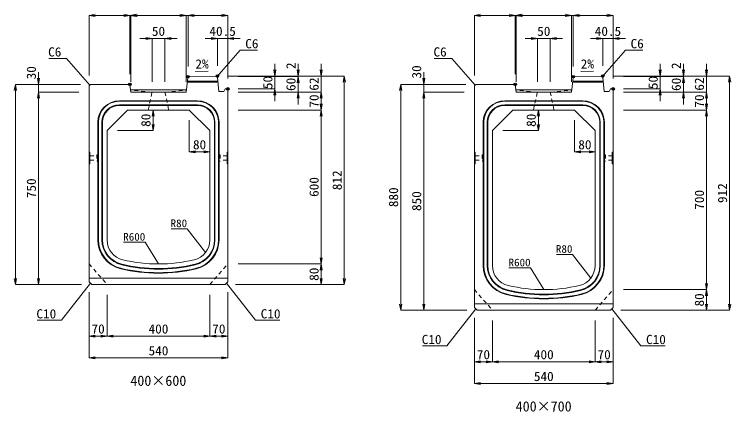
# Model space of a CAD drawing. Units: millimetres at full size, sheet at 1:20. Extents: x -1267 to 18002, y -8037 to 7143.
# Drawn here: x 12873 to 15662, y 2133 to 3681 of the extents above; entities that cross this region are included whole.
import ezdxf
from ezdxf.enums import TextEntityAlignment as Align

# ---------------------------------------------------------------- set-up
doc = ezdxf.new("R2010")
doc.units = ezdxf.units.MM
doc.header["$LTSCALE"] = 20
doc.header["$PDMODE"] = 32
doc.header["$PDSIZE"] = 10
doc.linetypes.add('USER1', pattern=[1.35, 0.75, -0.6])
for name, color, linetype, lineweight in [('インサート', 3, 'USER1', 9), ('寸法線', 7, 'Continuous', 13), ('引出線', 4, 'Continuous', 13), ('排水孔', 30, 'USER1', 9), ('本体', 2, 'Continuous', 13), ('目地', 132, 'Continuous', 5)]:
    doc.layers.add(name, color=color, linetype=linetype, lineweight=lineweight)
doc.layers.add('作業エリア', color=11, linetype='Continuous')
doc.layers.add('文字', color=7, linetype='Continuous')
doc.styles.add('ＭＳ 明朝', font='')
doc.styles.get('ＭＳ 明朝').set_extended_font_data('MS Mincho')

# ---------------------------------------------------------------- blocks, each defined once
blk = doc.blocks.new('open_arrow')
at = {"color": 0, "linetype": 'Continuous', "lineweight": -2}
blk.add_lwpolyline([(7.5, 1.25), (0, 0), (7.5, -1.25)], dxfattribs=at)

msp = doc.modelspace()

# ---------------------------------------------------------------- linework, layer by layer
at = {"layer": 'インサート'}
for p, q in [((13167.64, 3129.66), (13194.64, 3129.66)), ((13167.64, 3129.66), (13167.64, 3112.66)), ((13197.64, 3133.66), (13194.64, 3133.66)), ((13194.64, 3133.66), (13194.64, 3108.66)), ((13197.64, 3108.66), (13197.64, 3133.66)), ((13671.24, 3133.66), (13674.24, 3133.66)), ((13671.24, 3108.66), (13671.24, 3133.66)), ((13674.24, 3133.66), (13674.24, 3108.66)), ((13701.24, 3129.66), (13674.24, 3129.66)), ((13701.24, 3129.66), (13701.24, 3112.66)), ((14667.64, 3129.66), (14694.64, 3129.66)), ((14667.64, 3129.66), (14667.64, 3112.66)), ((14697.64, 3133.66), (14694.64, 3133.66)), ((14694.64, 3133.66), (14694.64, 3108.66)), ((14697.64, 3108.66), (14697.64, 3133.66)), ((15171.24, 3133.66), (15174.24, 3133.66)), ((15171.24, 3108.66), (15171.24, 3133.66)), ((15174.24, 3133.66), (15174.24, 3108.66)), ((15201.24, 3129.66), (15174.24, 3129.66)), ((15201.24, 3129.66), (15201.24, 3112.66)), ((13167.64, 3112.66), (13194.64, 3112.66)), ((13194.64, 3108.66), (13197.64, 3108.66)), ((13674.24, 3108.66), (13671.24, 3108.66)), ((13701.24, 3112.66), (13674.24, 3112.66)), ((14667.64, 3112.66), (14694.64, 3112.66)), ((14694.64, 3108.66), (14697.64, 3108.66)), ((15174.24, 3108.66), (15171.24, 3108.66)), ((15201.24, 3112.66), (15174.24, 3112.66))]:
    msp.add_line(p, q, dxfattribs=at)
at = {"layer": '作業エリア'}
for p in [(13549.44, 3438.16), (13663.94, 3440.38), (15049.44, 3438.16), (15163.94, 3440.38), (13323.19, 3408.16), (14823.19, 3408.16), (13704.44, 3390.38), (15204.44, 3390.38)]:
    msp.add_point(p, dxfattribs=at)
at = {"layer": '寸法線'}
for p, q in [((13164.44, 3677.12), (13371.19, 3677.12)), ((13164.44, 3442.16), (13164.44, 3677.12)), ((13275.19, 3677.12), (13374.94, 3677.12)), ((13323.19, 3448.16), (13323.19, 3677.12)), ((13323.19, 3448.16), (13323.19, 3677.12)), ((13326.94, 3418.16), (13326.94, 3677.12)), ((13326.94, 3677.12), (13541.94, 3677.12)), ((13326.94, 3418.16), (13326.94, 3677.12)), ((13493.94, 3677.12), (13597.44, 3677.12)), ((13541.94, 3418.16), (13541.94, 3677.12)), ((13541.94, 3418.16), (13541.94, 3677.12)), ((13549.44, 3478.16), (13549.44, 3677.12)), ((13549.44, 3677.12), (13704.44, 3677.12)), ((13549.44, 3478.16), (13549.44, 3677.12)), ((13704.44, 3430.38), (13704.44, 3677.12)), ((14664.44, 3677.12), (14871.19, 3677.12)), ((14664.44, 3442.16), (14664.44, 3677.12)), ((14775.19, 3677.12), (14874.94, 3677.12)), ((14823.19, 3448.16), (14823.19, 3677.12)), ((14823.19, 3448.16), (14823.19, 3677.12)), ((14826.94, 3418.16), (14826.94, 3677.12)), ((14826.94, 3677.12), (15041.94, 3677.12)), ((14826.94, 3418.16), (14826.94, 3677.12)), ((14993.94, 3677.12), (15097.44, 3677.12)), ((15041.94, 3418.16), (15041.94, 3677.12)), ((15041.94, 3418.16), (15041.94, 3677.12)), ((15049.44, 3478.16), (15049.44, 3677.12)), ((15049.44, 3677.12), (15204.44, 3677.12)), ((15049.44, 3478.16), (15049.44, 3677.12)), ((15204.44, 3430.38), (15204.44, 3677.12)), ((13361.44, 3587.12), (13507.44, 3587.12)), ((13409.44, 3418.16), (13409.44, 3587.12)), ((13459.44, 3418.16), (13459.44, 3587.12)), ((13615.94, 3587.12), (13752.44, 3587.12)), ((13663.94, 3480.38), (13663.94, 3587.12)), ((13704.44, 3430.38), (13704.44, 3587.12)), ((14861.44, 3587.12), (15007.44, 3587.12)), ((14909.44, 3418.16), (14909.44, 3587.12)), ((14959.44, 3418.16), (14959.44, 3587.12)), ((15115.94, 3587.12), (15252.44, 3587.12)), ((15163.94, 3480.38), (15163.94, 3587.12)), ((15204.44, 3430.38), (15204.44, 3587.12)), ((13887.95, 3342.38), (13887.95, 3488.38)), ((13977.95, 3390.16), (13977.95, 3488.38)), ((14067.95, 3330.16), (14067.95, 3488.38)), ((15387.95, 3342.38), (15387.95, 3488.38)), ((15477.95, 3390.16), (15477.95, 3488.38)), ((15567.95, 3330.16), (15567.95, 3488.38)), ((12967.31, 3330.16), (12967.31, 3456.16)), ((13703.94, 3440.38), (13887.95, 3440.38)), ((13744.44, 3440.38), (14067.95, 3440.38)), ((13744.44, 3440.38), (13977.95, 3440.38)), ((13744.44, 3440.38), (14157.95, 3440.38)), ((13744.44, 3438.16), (13977.95, 3438.16)), ((13744.44, 3438.16), (13977.95, 3438.16)), ((13977.95, 3330.16), (13977.95, 3438.16)), ((14157.95, 2628.16), (14157.95, 3440.38)), ((14467.31, 3330.16), (14467.31, 3456.16)), ((15203.94, 3440.38), (15387.95, 3440.38)), ((15244.44, 3440.38), (15567.95, 3440.38)), ((15244.44, 3440.38), (15477.95, 3440.38)), ((15244.44, 3440.38), (15657.95, 3440.38)), ((15244.44, 3438.16), (15477.95, 3438.16)), ((15244.44, 3438.16), (15477.95, 3438.16)), ((15477.95, 3330.16), (15477.95, 3438.16)), ((15657.95, 2528.16), (15657.95, 3440.38)), ((12877.31, 2628.16), (12877.31, 3408.16)), ((13130.44, 3408.16), (12877.31, 3408.16)), ((13130.44, 3408.16), (12967.31, 3408.16)), ((14377.31, 2528.16), (14377.31, 3408.16)), ((14630.44, 3408.16), (14377.31, 3408.16)), ((14630.44, 3408.16), (14467.31, 3408.16)), ((12967.31, 2628.16), (12967.31, 3378.16)), ((13124.44, 3378.16), (12967.31, 3378.16)), ((13124.44, 3378.16), (12967.31, 3378.16)), ((13744.44, 3390.38), (13887.95, 3390.38)), ((13744.44, 3378.16), (14067.95, 3378.16)), ((13744.44, 3378.16), (14067.95, 3378.16)), ((13744.44, 3378.16), (13977.95, 3378.16)), ((14067.95, 3308.16), (14067.95, 3378.16)), ((14467.31, 2528.16), (14467.31, 3378.16)), ((14624.44, 3378.16), (14467.31, 3378.16)), ((14624.44, 3378.16), (14467.31, 3378.16)), ((15244.44, 3390.38), (15387.95, 3390.38)), ((15244.44, 3378.16), (15567.95, 3378.16)), ((15244.44, 3378.16), (15567.95, 3378.16)), ((15244.44, 3378.16), (15477.95, 3378.16)), ((15567.95, 3308.16), (15567.95, 3378.16)), ((13413.29, 3228.16), (13413.29, 3308.16)), ((13744.44, 3308.16), (14067.95, 3308.16)), ((13744.44, 3308.16), (14067.95, 3308.16)), ((14067.95, 2708.16), (14067.95, 3308.16)), ((14913.29, 3228.16), (14913.29, 3308.16)), ((15244.44, 3308.16), (15567.95, 3308.16)), ((15244.44, 3308.16), (15567.95, 3308.16)), ((15567.95, 2608.16), (15567.95, 3308.16)), ((13554.44, 3268.16), (13554.44, 3145.08)), ((15054.44, 3268.16), (15054.44, 3145.08)), ((13274.44, 3228.16), (13413.29, 3228.16)), ((14774.44, 3228.16), (14913.29, 3228.16)), ((13554.44, 3145.08), (13634.44, 3145.08)), ((15054.44, 3145.08), (15134.44, 3145.08)), ((13744.44, 2708.16), (14067.95, 2708.16)), ((13744.44, 2708.16), (14067.95, 2708.16)), ((14067.95, 2628.16), (14067.95, 2708.16)), ((13134.44, 2628.16), (12877.31, 2628.16)), ((13134.44, 2628.16), (12967.31, 2628.16)), ((13734.44, 2628.16), (14067.95, 2628.16)), ((13734.44, 2628.16), (14157.95, 2628.16)), ((13164.44, 2598.16), (13164.44, 2427.01)), ((13164.44, 2598.16), (13164.44, 2342.01)), ((13704.44, 2598.16), (13704.44, 2427.01)), ((13704.44, 2598.16), (13704.44, 2342.01)), ((15244.44, 2608.16), (15567.95, 2608.16)), ((15244.44, 2608.16), (15567.95, 2608.16)), ((15567.95, 2528.16), (15567.95, 2608.16)), ((13234.44, 2588.16), (13234.44, 2427.01)), ((13234.44, 2588.16), (13234.44, 2427.01)), ((13634.44, 2588.16), (13634.44, 2427.01)), ((13634.44, 2588.16), (13634.44, 2427.01)), ((14634.44, 2528.16), (14377.31, 2528.16)), ((14634.44, 2528.16), (14467.31, 2528.16)), ((15234.44, 2528.16), (15567.95, 2528.16)), ((15234.44, 2528.16), (15657.95, 2528.16)), ((14664.44, 2498.16), (14664.44, 2327.01)), ((14664.44, 2498.16), (14664.44, 2242.01)), ((14734.44, 2488.16), (14734.44, 2327.01)), ((14734.44, 2488.16), (14734.44, 2327.01)), ((15134.44, 2488.16), (15134.44, 2327.01)), ((15134.44, 2488.16), (15134.44, 2327.01)), ((15204.44, 2498.16), (15204.44, 2327.01)), ((15204.44, 2498.16), (15204.44, 2242.01)), ((13164.44, 2427.01), (13234.44, 2427.01)), ((13234.44, 2427.01), (13634.44, 2427.01)), ((13634.44, 2427.01), (13704.44, 2427.01)), ((13164.44, 2342.01), (13704.44, 2342.01)), ((14664.44, 2327.01), (14734.44, 2327.01)), ((14734.44, 2327.01), (15134.44, 2327.01)), ((15134.44, 2327.01), (15204.44, 2327.01)), ((14664.44, 2242.01), (15204.44, 2242.01))]:
    msp.add_line(p, q, dxfattribs=at)
at = {"layer": '引出線'}
for points in [[(13661.19, 3437.33), (13752.22, 3541.65), (13820.56, 3541.65)], [(15161.19, 3437.33), (15252.22, 3541.65), (15320.56, 3541.65)], [(13167.44, 3405.16), (13076.41, 3509.48), (13008.06, 3509.48)], [(14667.44, 3405.16), (14576.41, 3509.48), (14508.06, 3509.48)], [(13578.92, 3458.44), (13627.63, 3459.41), (13578.88, 3458.44)], [(15078.92, 3458.44), (15127.63, 3459.41), (15078.88, 3458.44)], [(13617.2, 2752.59), (13545.94, 2845.69), (13483.71, 2845.69)], [(13434.44, 2708.16), (13383.07, 2792.91), (13298.9, 2792.91)], [(15117.2, 2652.59), (15045.94, 2745.69), (14983.71, 2745.69)], [(14934.44, 2608.16), (14883.07, 2692.91), (14798.9, 2692.91)], [(13169.44, 2633.16), (13056.46, 2488.73), (12961.79, 2488.73)], [(13699.44, 2633.16), (13812.42, 2488.73), (13907.09, 2488.73)], [(14669.44, 2533.16), (14556.46, 2388.73), (14461.79, 2388.73)], [(15199.44, 2533.16), (15312.42, 2388.73), (15407.09, 2388.73)]]:
    msp.add_lwpolyline(points, dxfattribs=at)
at = {"layer": '排水孔'}
for p, q in [((13409.44, 3378.16), (13325.94, 3386.16)), ((13394.44, 3308.16), (13409.44, 3378.16)), ((13459.44, 3378.16), (13542.94, 3386.16)), ((13459.44, 3378.16), (13474.44, 3308.16)), ((14909.44, 3378.16), (14825.94, 3386.16)), ((14894.44, 3308.16), (14909.44, 3378.16)), ((14959.44, 3378.16), (15042.94, 3386.16)), ((14959.44, 3378.16), (14974.44, 3308.16))]:
    msp.add_line(p, q, dxfattribs=at)
at = {"layer": '本体', "lineweight": 20}
for p, q in [((13548.79, 3433.01), (13541.94, 3378.16)), ((15048.79, 3433.01), (15041.94, 3378.16)), ((13323.19, 3408.16), (13326.94, 3378.16)), ((14823.19, 3408.16), (14826.94, 3378.16))]:
    msp.add_line(p, q, dxfattribs=at)
at = {"layer": '本体'}
for p, q in [((13657.94, 3440.26), (13554.63, 3438.26)), ((13657.94, 3440.26), (13664.44, 3434.4)), ((13664.44, 3434.4), (13668.94, 3380.38)), ((15157.94, 3440.26), (15054.63, 3438.26)), ((15157.94, 3440.26), (15164.44, 3434.4)), ((15164.44, 3434.4), (15168.94, 3380.38)), ((13164.44, 3402.16), (13170.44, 3408.16)), ((13164.44, 2638.16), (13164.44, 3402.16)), ((13170.44, 3408.16), (13323.19, 3408.16)), ((14664.44, 3402.16), (14670.44, 3408.16)), ((14664.44, 2538.16), (14664.44, 3402.16)), ((14670.44, 3408.16), (14823.19, 3408.16)), ((13326.94, 3378.16), (13541.94, 3378.16)), ((13668.94, 3380.38), (13689.44, 3380.38)), ((13689.44, 3380.38), (13694.44, 3390.38)), ((13694.44, 3390.38), (13704.44, 3390.38)), ((13704.44, 2638.16), (13704.44, 3390.38)), ((14826.94, 3378.16), (15041.94, 3378.16)), ((15168.94, 3380.38), (15189.44, 3380.38)), ((15189.44, 3380.38), (15194.44, 3390.38)), ((15194.44, 3390.38), (15204.44, 3390.38)), ((15204.44, 2538.16), (15204.44, 3390.38)), ((13234.44, 3228.16), (13314.44, 3308.16)), ((13314.44, 3308.16), (13554.44, 3308.16)), ((13554.44, 3308.16), (13634.44, 3228.16)), ((14734.44, 3228.16), (14814.44, 3308.16)), ((14814.44, 3308.16), (15054.44, 3308.16)), ((15054.44, 3308.16), (15134.44, 3228.16)), ((13234.44, 2802.2), (13234.44, 3228.16)), ((13634.44, 3228.16), (13634.44, 2802.2)), ((14734.44, 2702.2), (14734.44, 3228.16)), ((15134.44, 3228.16), (15134.44, 2702.2)), ((13174.44, 2628.16), (13164.44, 2638.16)), ((13174.44, 2628.16), (13694.44, 2628.16)), ((13694.44, 2628.16), (13704.44, 2638.16)), ((14674.44, 2528.16), (14664.44, 2538.16)), ((15194.44, 2528.16), (15204.44, 2538.16)), ((14674.44, 2528.16), (15194.44, 2528.16))]:
    msp.add_line(p, q, dxfattribs=at)
at = {"layer": '本体', "lineweight": 9}
for p, q in [((13325.94, 3386.16), (13542.94, 3386.16)), ((14825.94, 3386.16), (15042.94, 3386.16)), ((13164.44, 3145.66), (13167.64, 3143.66)), ((13167.64, 3143.66), (13167.64, 3098.66)), ((13704.44, 3145.66), (13701.24, 3143.66)), ((13701.24, 3143.66), (13701.24, 3098.66)), ((14664.44, 3145.66), (14667.64, 3143.66)), ((14667.64, 3143.66), (14667.64, 3098.66)), ((15204.44, 3145.66), (15201.24, 3143.66)), ((15201.24, 3143.66), (15201.24, 3098.66)), ((13167.64, 3098.66), (13164.44, 3096.66)), ((13701.24, 3098.66), (13704.44, 3096.66)), ((14667.64, 3098.66), (14664.44, 3096.66)), ((15201.24, 3098.66), (15204.44, 3096.66)), ((13164.44, 2653.16), (13704.44, 2653.16)), ((14664.44, 2553.16), (15204.44, 2553.16))]:
    msp.add_line(p, q, dxfattribs=at)
at = {"layer": '本体', "linetype": 'USER1', "lineweight": 9}
for p, q in [((13164.44, 2708.16), (13234.44, 2628.16)), ((13634.44, 2628.16), (13704.44, 2708.16)), ((14664.44, 2608.16), (14734.44, 2528.16)), ((15134.44, 2528.16), (15204.44, 2608.16))]:
    msp.add_line(p, q, dxfattribs=at)
at = {"layer": '本体'}
for centre, radius, start, end in [((13554.75, 3432.27), 6, 91.10881, 172.87498), ((15054.75, 3432.27), 6, 91.10881, 172.87498), ((13314.44, 2802.2), 80, 180, 256.65764), ((13554.44, 2802.2), 80, 283.34236, 0), ((13434.44, 3308.16), 600, 256.65764, 283.34236), ((14814.44, 2702.2), 80, 180, 256.65764), ((15054.44, 2702.2), 80, 283.34236, 0), ((14934.44, 3208.16), 600, 256.65764, 283.34236)]:
    msp.add_arc(centre, radius, start, end, dxfattribs=at)
at = {"layer": '目地'}
for p, q in [((13665.87, 3417.16), (13546.81, 3417.16)), ((13665.54, 3421.16), (13547.31, 3421.16)), ((15165.87, 3417.16), (15046.81, 3417.16)), ((15165.54, 3421.16), (15047.31, 3421.16)), ((13586.44, 3344.16), (13282.44, 3344.16)), ((13586.44, 3342.16), (13282.44, 3342.16)), ((13586.44, 3328.16), (13282.44, 3328.16)), ((13586.44, 3326.16), (13282.44, 3326.16)), ((15086.44, 3344.16), (14782.44, 3344.16)), ((15086.44, 3342.16), (14782.44, 3342.16)), ((15086.44, 3328.16), (14782.44, 3328.16)), ((15086.44, 3326.16), (14782.44, 3326.16)), ((13198.44, 3260.16), (13198.44, 2802.2)), ((13200.44, 3260.16), (13200.44, 2802.2)), ((13214.44, 3260.16), (13214.44, 2802.2)), ((13216.44, 3260.16), (13216.44, 2802.2)), ((13652.44, 2802.2), (13652.44, 3260.16)), ((13654.44, 2802.2), (13654.44, 3260.16)), ((13668.44, 2802.2), (13668.44, 3260.16)), ((13670.44, 2802.2), (13670.44, 3260.16)), ((14698.44, 3260.16), (14698.44, 2702.2)), ((14700.44, 3260.16), (14700.44, 2702.2)), ((14714.44, 3260.16), (14714.44, 2702.2)), ((14716.44, 3260.16), (14716.44, 2702.2)), ((15152.44, 2702.2), (15152.44, 3260.16)), ((15154.44, 2702.2), (15154.44, 3260.16)), ((15168.44, 2702.2), (15168.44, 3260.16)), ((15170.44, 2702.2), (15170.44, 3260.16))]:
    msp.add_line(p, q, dxfattribs=at)
for centre, radius, start, end in [((13282.44, 3260.16), 84, 90, 180), ((13282.44, 3260.16), 82, 90, 180), ((13282.44, 3260.16), 68, 90, 180), ((13282.44, 3260.16), 66, 90, 180), ((13586.44, 3260.16), 84, 0, 90), ((13586.44, 3260.16), 82, 0, 90), ((13586.44, 3260.16), 68, 0, 90), ((13586.44, 3260.16), 66, 0, 90), ((14782.44, 3260.16), 84, 90, 180), ((14782.44, 3260.16), 82, 90, 180), ((14782.44, 3260.16), 68, 90, 180), ((14782.44, 3260.16), 66, 90, 180), ((15086.44, 3260.16), 84, 0, 90), ((15086.44, 3260.16), 82, 0, 90), ((15086.44, 3260.16), 68, 0, 90), ((15086.44, 3260.16), 66, 0, 90), ((13314.44, 2802.2), 116, 180, 256.65764), ((13314.44, 2802.2), 114, 180, 256.65764), ((13314.44, 2802.2), 100, 180, 256.65764), ((13314.44, 2802.2), 98, 180, 256.65764), ((13554.44, 2802.2), 98, 283.34236, 0), ((13554.44, 2802.2), 100, 283.34236, 0), ((13554.44, 2802.2), 114, 283.34236, 0), ((13554.44, 2802.2), 116, 283.34236, 0), ((13434.44, 3308.16), 618, 256.65764, 283.34236), ((13434.44, 3308.16), 636, 256.65764, 283.34236), ((13434.44, 3308.16), 634, 256.65764, 283.34236), ((13434.44, 3308.16), 620, 256.65764, 283.34236), ((14814.44, 2702.2), 116, 180, 256.65764), ((14814.44, 2702.2), 114, 180, 256.65764), ((14814.44, 2702.2), 100, 180, 256.65764), ((14814.44, 2702.2), 98, 180, 256.65764), ((15054.44, 2702.2), 98, 283.34236, 0), ((15054.44, 2702.2), 100, 283.34236, 0), ((15054.44, 2702.2), 114, 283.34236, 0), ((15054.44, 2702.2), 116, 283.34236, 0), ((14934.44, 3208.16), 620, 256.65764, 283.34236), ((14934.44, 3208.16), 618, 256.65764, 283.34236), ((14934.44, 3208.16), 636, 256.65764, 283.34236), ((14934.44, 3208.16), 634, 256.65764, 283.34236)]:
    msp.add_arc(centre, radius, start, end, dxfattribs=at)

# ---------------------------------------------------------------- block references
at = {"layer": '寸法線', "xscale": 3.2, "yscale": 3.2}
for p in [(13164.44, 3677.12), (13323.19, 3677.12), (13326.94, 3677.12), (13326.94, 3677.12), (13549.44, 3677.12), (13549.44, 3677.12), (14664.44, 3677.12), (14823.19, 3677.12), (14826.94, 3677.12), (14826.94, 3677.12), (15049.44, 3677.12), (15049.44, 3677.12), (13459.44, 3587.12), (13704.44, 3587.12), (14959.44, 3587.12), (15204.44, 3587.12), (13554.44, 3145.08), (15054.44, 3145.08), (13164.44, 2427.01), (13234.44, 2427.01), (13634.44, 2427.01), (13164.44, 2342.01), (14664.44, 2327.01), (14734.44, 2327.01), (15134.44, 2327.01), (14664.44, 2242.01)]:
    msp.add_blockref('open_arrow', p, dxfattribs=at)
for p, rotation in [((13323.19, 3677.12), 180), ((13541.94, 3677.12), 180), ((13541.94, 3677.12), 180), ((13704.44, 3677.12), 180), ((14823.19, 3677.12), 180), ((15041.94, 3677.12), 180), ((15041.94, 3677.12), 180), ((15204.44, 3677.12), 180), ((13409.44, 3587.12), 180), ((13663.94, 3587.12), 180), ((14909.44, 3587.12), 180), ((15163.94, 3587.12), 180), ((13887.95, 3440.38), 90), ((13977.95, 3440.38), 90), ((14067.95, 3440.38), 90), ((15387.95, 3440.38), 90), ((15477.95, 3440.38), 90), ((15567.95, 3440.38), 90), ((12967.31, 3408.16), 90), ((13977.95, 3438.16), 270), ((13977.95, 3438.16), 270), ((14157.95, 3440.38), 270), ((14467.31, 3408.16), 90), ((15477.95, 3438.16), 270), ((15477.95, 3438.16), 270), ((15657.95, 3440.38), 270), ((12877.31, 3408.16), 270), ((14377.31, 3408.16), 270), ((12967.31, 3378.16), 270), ((12967.31, 3378.16), 270), ((13887.95, 3390.38), 270), ((13977.95, 3378.16), 270), ((14067.95, 3378.16), 270), ((14067.95, 3378.16), 270), ((14467.31, 3378.16), 270), ((14467.31, 3378.16), 270), ((15387.95, 3390.38), 270), ((15477.95, 3378.16), 270), ((15567.95, 3378.16), 270), ((15567.95, 3378.16), 270), ((14067.95, 3308.16), 90), ((15567.95, 3308.16), 90), ((13413.29, 3308.16), 270), ((14067.95, 3308.16), 270), ((14913.29, 3308.16), 270), ((15567.95, 3308.16), 270), ((13413.29, 3228.16), 90), ((14913.29, 3228.16), 90), ((13634.44, 3145.08), 180), ((15134.44, 3145.08), 180), ((14067.95, 2708.16), 90), ((14067.95, 2708.16), 270), ((12877.31, 2628.16), 90), ((12967.31, 2628.16), 90), ((14067.95, 2628.16), 90), ((14157.95, 2628.16), 90), ((15567.95, 2608.16), 90), ((15567.95, 2608.16), 270), ((14377.31, 2528.16), 90), ((14467.31, 2528.16), 90), ((15567.95, 2528.16), 90), ((15657.95, 2528.16), 90), ((13234.44, 2427.01), 180), ((13634.44, 2427.01), 180), ((13704.44, 2427.01), 180), ((13704.44, 2342.01), 180), ((14734.44, 2327.01), 180), ((15134.44, 2327.01), 180), ((15204.44, 2327.01), 180), ((15204.44, 2242.01), 180)]:
    msp.add_blockref('open_arrow', p, dxfattribs=dict(at, rotation=rotation))
at = {"layer": '引出線'}
for p, xscale, yscale, rotation in [((13578.92, 3458.44), 0.16, 0.16, 1.1), ((15078.92, 3458.44), 0.16, 0.16, 1.1), ((13661.19, 3437.33), 0.16, 0.16, 48.9), ((15161.19, 3437.33), 0.16, 0.16, 48.9), ((13167.44, 3405.16), 0.16, 0.16, 131.1), ((14667.44, 3405.16), 0.16, 0.16, 131.1), ((13617.2, 2752.59), 0.133, 0.133, 127.4), ((13434.44, 2708.16), 0.133, 0.133, 121.2), ((15117.2, 2652.59), 0.133, 0.133, 127.4), ((13169.44, 2633.16), 0.16, 0.16, 232), ((13699.44, 2633.16), 0.16, 0.16, 308), ((14934.44, 2608.16), 0.133, 0.133, 121.2), ((14669.44, 2533.16), 0.16, 0.16, 232), ((15199.44, 2533.16), 0.16, 0.16, 308)]:
    msp.add_blockref('open_arrow', p, dxfattribs=dict(at, xscale=xscale, yscale=yscale, rotation=rotation))

# ---------------------------------------------------------------- texts
at = {"layer": '寸法線', "style": 'ＭＳ 明朝', "width": 1.05}
for s, p in [('50', (13434.44, 3615.12)), ('40.5', (13684.19, 3615.12)), ('50', (14934.44, 3615.12)), ('40.5', (15184.19, 3615.12)), ('80', (13594.44, 3173.08)), ('80', (15094.44, 3173.08)), ('70', (13199.44, 2455.01)), ('400', (13434.44, 2455.01)), ('70', (13669.44, 2455.01)), ('540', (13434.44, 2370.01)), ('70', (14699.44, 2355.01)), ('400', (14934.44, 2355.01)), ('70', (15169.44, 2355.01)), ('540', (14934.44, 2270.01))]:
    msp.add_text(s, height=36.03, dxfattribs=at).set_placement(p, align=Align.MIDDLE_CENTER)
for s, p in [('2', (13949.95, 3480.64)), ('2', (15449.95, 3480.64)), ('30', (12939.31, 3453.41)), ('30', (14439.31, 3456.65)), ('50', (13859.95, 3415.38)), ('60', (13949.95, 3408.16)), ('62', (14039.95, 3409.27)), ('50', (15359.95, 3415.38)), ('60', (15449.95, 3408.16)), ('62', (15539.95, 3409.27)), ('70', (14039.95, 3343.16)), ('70', (15539.95, 3343.16)), ('80', (13385.29, 3268.16)), ('80', (14885.29, 3268.16)), ('812', (14129.95, 3034.27)), ('600', (14039.95, 3008.16)), ('750', (12939.31, 3003.16)), ('912', (15629.95, 2984.27)), ('880', (14349.31, 2968.16)), ('850', (14439.31, 2953.16)), ('700', (15539.95, 2958.16)), ('80', (14039.95, 2668.16)), ('80', (15539.95, 2568.16))]:
    msp.add_text(s, height=36.03, rotation=90, dxfattribs=at).set_placement(p, align=Align.MIDDLE_CENTER)
at = {"layer": '引出線', "style": 'ＭＳ 明朝', "width": 1.05}
for s, p in [('C6', (13772.22, 3584.85)), ('C6', (15272.22, 3584.85)), ('C10', (13832.42, 2531.93)), ('C10', (15332.42, 2431.93))]:
    msp.add_text(s, height=36.03, dxfattribs=at).set_placement(p, align=Align.TOP_LEFT)
for s, height, p in [('C6', 36.03, (13056.41, 3552.68)), ('C6', 36.03, (14556.41, 3552.68)), ('R80', 30.02, (13545.94, 2881.69)), ('R600', 30.02, (13383.07, 2828.91)), ('R80', 30.02, (15045.94, 2781.69)), ('R600', 30.02, (14883.07, 2728.91)), ('C10', 36.03, (13036.46, 2531.93)), ('C10', 36.03, (14536.46, 2431.93))]:
    msp.add_text(s, height=height, dxfattribs=at).set_placement(p, align=Align.TOP_RIGHT)
for p in [(13577.94, 3505.33), (15077.94, 3505.33)]:
    msp.add_text('2%', height=36.03, rotation=1.146, dxfattribs=at).set_placement(p, align=Align.TOP_LEFT)
at = {"layer": '文字', "style": 'ＭＳ 明朝'}
for s, p in [('400×600', (13433.96, 2253.19)), ('400×700', (14933.96, 2153.19))]:
    msp.add_text(s, height=40.03, dxfattribs=at).set_placement(p, align=Align.MIDDLE_CENTER)

doc.saveas('drawing.dxf')
